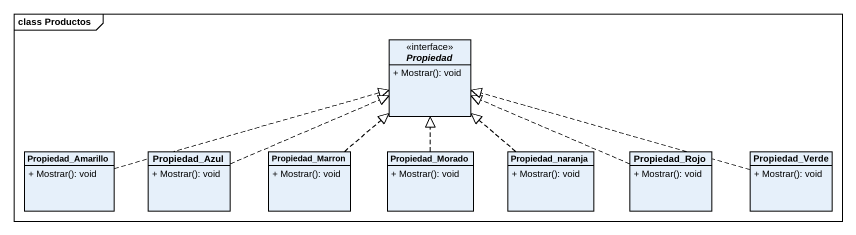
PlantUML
@startuml
mainframe class Productos
hide circle
hide empty members
skinparam classAttributeIconSize 0
interface Propiedad <<interface>> {
  + Mostrar(): void
}
class Propiedad_Amarillo {
  + Mostrar(): void
}
class Propiedad_Azul {
  + Mostrar(): void
}
class Propiedad_Marron {
  + Mostrar(): void
}
class Propiedad_Morado {
  + Mostrar(): void
}
class Propiedad_naranja {
  + Mostrar(): void
}
class Propiedad_Rojo {
  + Mostrar(): void
}
class Propiedad_Verde {
  + Mostrar(): void
}
Propiedad_Amarillo .right.|> Propiedad
Propiedad_Azul .right.|> Propiedad
Propiedad_Marron .up.|> Propiedad
Propiedad_Morado .up.|> Propiedad
Propiedad_naranja .up.|> Propiedad
Propiedad_Rojo .left.|> Propiedad
Propiedad_Verde .left.|> Propiedad
@enduml
